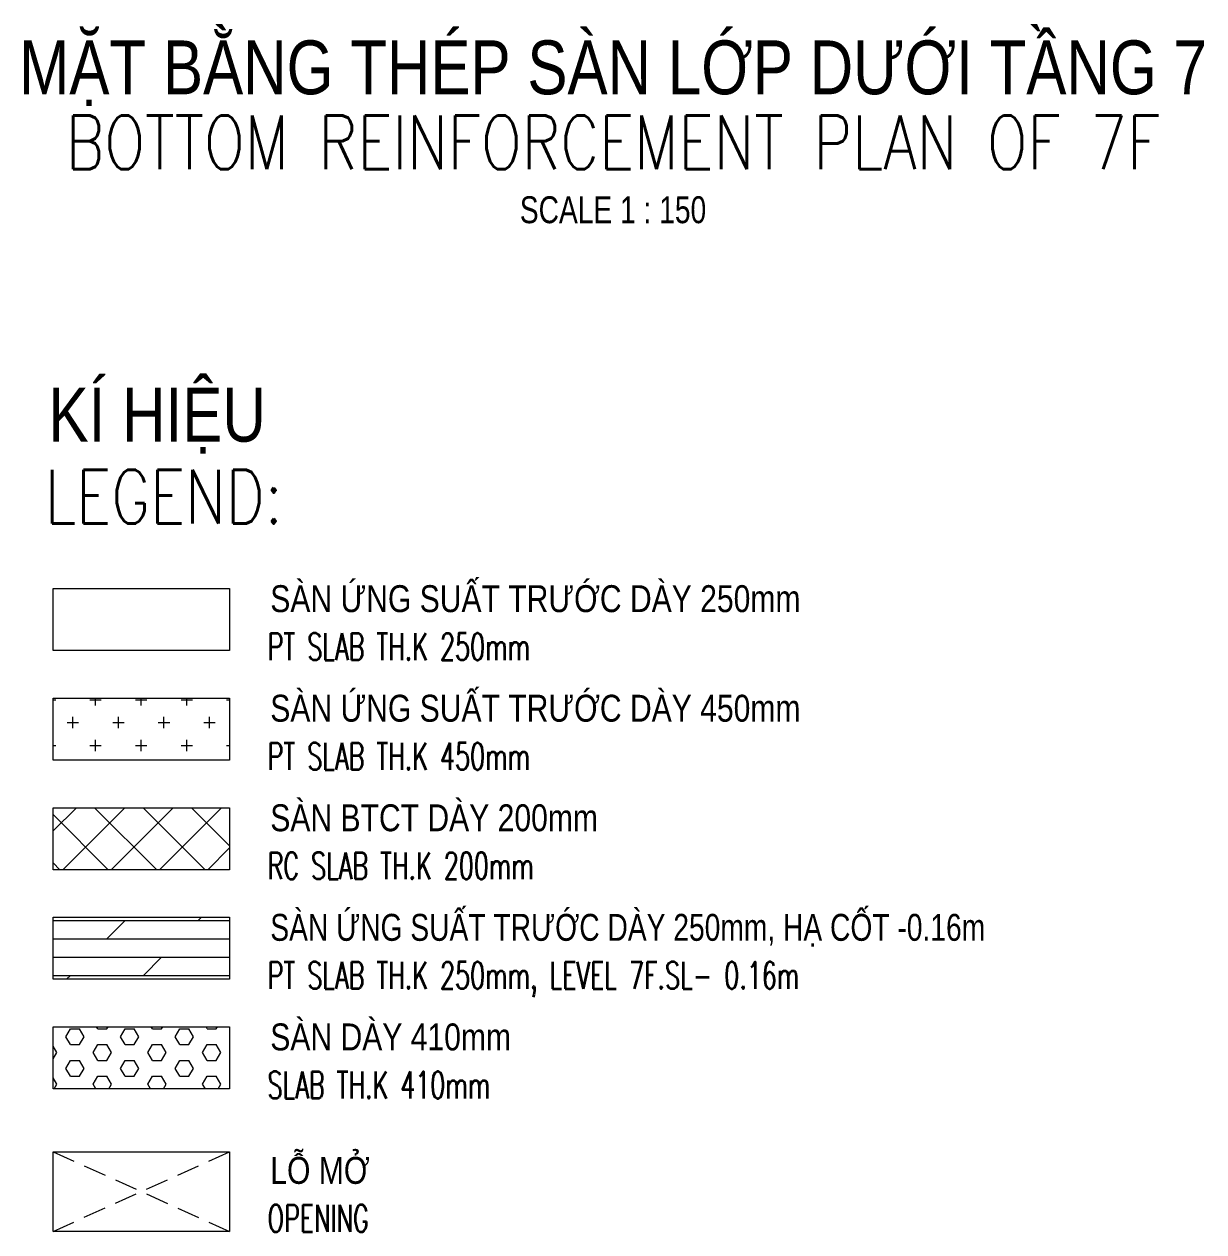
# Model space of a CAD drawing. Header units: millimetres. Extents: x 127300 to 589785, y -24728 to 44820.
# Drawn here: x 153364 to 169796, y -24728 to -7907 of the extents above; entities that cross this region are included whole.
import ezdxf
from ezdxf.enums import TextEntityAlignment as Align

# ---------------------------------------------------------------- set-up
doc = ezdxf.new("R2010")
doc.units = ezdxf.units.MM
doc.linetypes.add('DASHED2', pattern=[9.525, 6.35, -3.175])
for name, color, linetype, lineweight in [('NDC_S_ANNO', 7, 'Continuous', 20), ('NDC_S_ENG TEXT', 2, 'Continuous', 20), ('NDC_S_ENG TITLE', 3, 'Continuous', 20), ('NDC_S_HATCH MATERIAL', 8, 'Continuous', 13), ('NDC_S_OPENING', 9, 'DASHED2', 13), ('NDC_S_SLAB', 2, 'Continuous', 20), ('NDC_S_TEXT SYMBOL', 7, 'Continuous', 20), ('NDC_S_VN TEXT', 7, 'Continuous', 20), ('NDC_S_VN TITLE', 6, 'Continuous', 35)]:
    doc.layers.add(name, color=color, linetype=linetype, lineweight=lineweight)
doc.styles.add('$0$NDC_EN TXT', font='romans.shx', dxfattribs={"width": 0.8})
doc.styles.add('NDC_ANNO', font='', dxfattribs={"width": 0.8})
doc.styles.add('NDC_EN TXT', font='romans.shx', dxfattribs={"width": 0.8})
doc.styles.add('NDC_VIE TXT', font='arial.ttf', dxfattribs={"width": 0.8})
doc.styles.get('NDC_ANNO').set_extended_font_data('Dotum')

# ---------------------------------------------------------------- blocks, each defined once
blk = doc.blocks.new('Drawing name_symbol')
at = {"layer": 'NDC_S_ENG TITLE', "style": 'NDC_EN TXT', "width": 0.8}
blk.add_attdef('SECTDET1', text='', height=5, dxfattribs=at).set_placement((0, 1.01), align=Align.CENTER)
at = {"layer": 'NDC_S_TEXT SYMBOL', "lineweight": 25, "style": 'NDC_ANNO', "width": 0.8}
blk.add_attdef('SSCALE', text='', height=2.5, dxfattribs=at).set_placement((0, -4), align=Align.CENTER)
at = {"layer": 'NDC_S_VN TITLE', "style": 'NDC_VIE TXT', "width": 0.8}
blk.add_attdef('SECTDET2', text='', height=5, dxfattribs=at).set_placement((0, 7.97), align=Align.CENTER)

msp = doc.modelspace()

# ---------------------------------------------------------------- hatches: boundary and pattern name
at = {"layer": 'NDC_S_HATCH MATERIAL', "ltscale": 100}
h = msp.add_hatch(dxfattribs=at)
h.set_pattern_fill('CROSS', color=256, scale=50)
h.set_pattern_definition([(0, (-50190.06, -9063), (317.5, 317.5), [158.75, -476.25]), (90, (-50110.68, -9142.37), (-317.5, 317.5), [158.75, -476.25])])
h.paths.add_polyline_path([(153768, -17294), (153768, -18158), (156226, -18158), (156226, -17294)])
h = msp.add_hatch(dxfattribs=at)
h.set_pattern_fill('ANSI37', color=256, scale=150)
h.set_pattern_definition([(45, (-42112.2, -14988.5), (-336.7596, 336.7596), []), (135, (-42112.2, -14988.5), (-336.7596, -336.7596), [])])
h.paths.add_polyline_path([(153768, -18820), (153768, -19684), (156226, -19684), (156226, -18820)])
h = msp.add_hatch(dxfattribs=at)
h.set_pattern_fill('DOLMIT', color=256, scale=40)
h.set_pattern_definition([(0, (-16679.05, 1196.28), (0, 254), []), (45, (-16679.05, 1196.3), (-507.9997, 507.9997), [359.2102, -718.4205])])
h.paths.add_polyline_path([(156226, -20346), (153768, -20346), (153768, -21210), (156226, -21210)])
h = msp.add_hatch(dxfattribs=at)
h.set_pattern_fill('HEX', color=256, scale=40)
h.set_pattern_definition([(0, (-16679.05, 1196.28), (0, 219.97045), [127, -254]), (120, (-16679.05, 1196.28), (-190.5, -109.98523), [127, -254]), (60, (-16552.05, 1196.28), (-190.5, 109.98523), [127, -254])])
h.paths.add_polyline_path([(156226, -21872), (153768, -21872), (153768, -22736), (156226, -22736)])

# ---------------------------------------------------------------- linework, layer by layer
at = {"layer": 'NDC_S_OPENING', "ltscale": 50}
for p, q in [((153768, -23613), (156226, -24721)), ((153768, -24721), (156226, -23613))]:
    msp.add_line(p, q, dxfattribs=at)
at = {"layer": 'NDC_S_SLAB'}
for points in [[(153768, -15768), (156226, -15768), (156226, -16632), (153768, -16632)], [(153768, -17294), (156226, -17294), (156226, -18158), (153768, -18158)], [(153768, -18820), (156226, -18820), (156226, -19684), (153768, -19684)], [(153768, -20346), (156226, -20346), (156226, -21210), (153768, -21210)], [(153768, -21872), (156226, -21872), (156226, -22736), (153768, -22736)], [(153768, -23613), (156226, -23613), (156226, -24721), (153768, -24721)]]:
    msp.add_lwpolyline(points, close=True, dxfattribs=at)

# ---------------------------------------------------------------- block references
at = {"layer": 'NDC_S_ANNO', "xscale": 150, "yscale": 150, "zscale": 150}
msp.add_blockref('Drawing name_symbol', (161567, -10079), dxfattribs=at).add_auto_attribs({'SECTDET1': 'BOTTOM REINFORCEMENT PLAN OF 7F', 'SECTDET2': 'MẶT BẰNG THÉP SÀN LỚP DƯỚI TẦNG 7', 'SSCALE': 'SCALE 1 : 150'})

# ---------------------------------------------------------------- texts
at = {"layer": 'NDC_S_ENG TEXT', "style": '$0$NDC_EN TXT'}
for s, height, width, p in [('LEGEND:', 750, 0.8, (153653, -14863)), ('PT SLAB TH.K 250mm', 375, 0.65, (156755, -16765)), ('PT SLAB TH.K 450mm', 375, 0.65, (156755, -18291)), ('RC SLAB TH.K 200mm', 375, 0.65, (156755, -19817)), ('PT SLAB TH.K 250mm, LEVEL 7F.SL- 0.16m', 375, 0.65, (156755, -21343)), ('SLAB TH.K 410mm', 375, 0.65, (156755, -22869)), ('OPENING', 375, 0.65, (156755, -24728))]:
    msp.add_text(s, height=height, dxfattribs=dict(at, width=width)).set_placement(p)
at = {"layer": 'NDC_S_VN TEXT', "style": 'NDC_VIE TXT', "width": 0.8}
msp.add_text('KÍ HIỆU', height=750, dxfattribs=at).set_placement((153704, -12972), align=Align.TOP_LEFT)
at = {"layer": 'NDC_S_VN TEXT', "style": 'NDC_VIE TXT'}
for s, width, p in [('SÀN ỨNG SUẤT TRƯỚC DÀY 250mm', 0.8, (156793, -16096)), ('SÀN ỨNG SUẤT TRƯỚC DÀY 450mm', 0.8, (156793, -17622)), ('SÀN BTCT DÀY 200mm', 0.8, (156793, -19148)), ('SÀN ỨNG SUẤT TRƯỚC DÀY 250mm, HẠ CỐT -0.16m', 0.75, (156793, -20674)), ('SÀN DÀY 410mm', 0.8, (156793, -22200)), ('LỖ MỞ', 0.8, (156793, -24059))]:
    msp.add_text(s, height=375, dxfattribs=dict(at, width=width)).set_placement(p)

doc.saveas('drawing.dxf')
